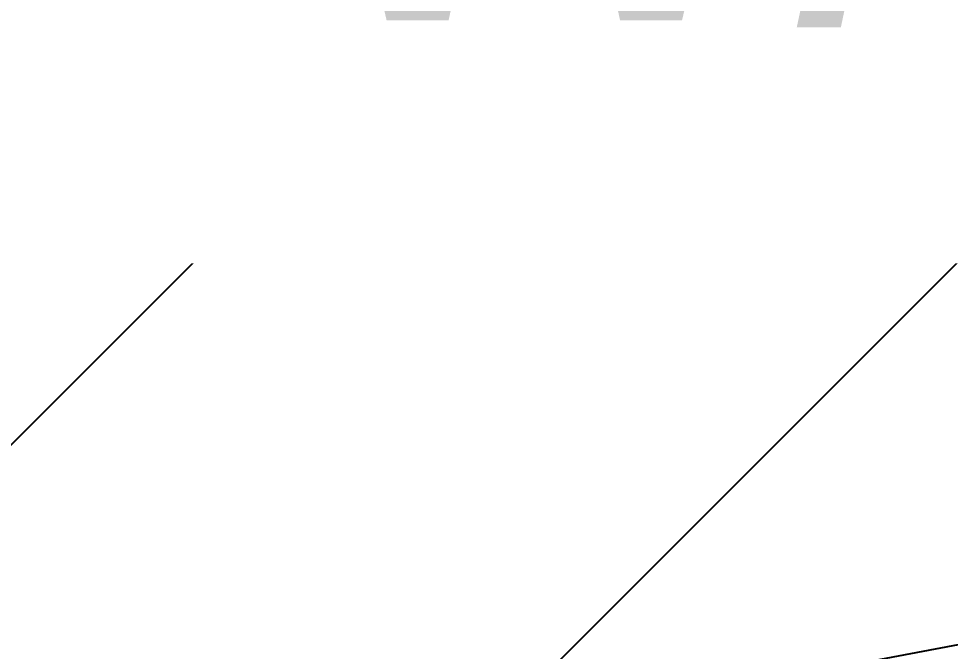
# Model space of a CAD drawing. Extents: x 407440 to 411585, y 6041728 to 6045069.
# Drawn here: x 410434.59 to 410453.75, y 6044326.04 to 6044339.05 of the extents above; entities that cross this region are included whole.
import ezdxf

# ---------------------------------------------------------------- set-up
doc = ezdxf.new("R2010")
doc.units = 0
doc.header["$LTSCALE"] = 5
doc.linetypes.add('foc-TIELINE', pattern=[1.875, 1.25, -0.625])
doc.layers.add('C-WS-T', color=13, linetype='Continuous', lineweight=9)
for name, color, linetype in [('P-BUFFER-PURPLE', 187, 'foc-TIELINE'), ('P-PROPOSED-EXISTING-H', 59, 'Continuous'), ('T-TIE', 201, 'foc-TIELINE')]:
    doc.layers.add(name, color=color, linetype=linetype)
doc.styles.add('80L', font='ARIALN.TTF', dxfattribs={"height": 10})

# ---------------------------------------------------------------- blocks, each defined once
blk = doc.blocks.new('P-RIG-877')
at = {"layer": 'T-TIE', "linetype": 'ByBlock', "lineweight": 25}
blk.add_lwpolyline([(-8.5302, 0.0459), (-8.5302, 1.1136), (-9.5405, 1.1136), (-9.5405, 0.0459), (-10.4589, 0.0459), (-10.4589, -8.0135), (-9.5405, -8.0135)], dxfattribs=at)

msp = doc.modelspace()

# ---------------------------------------------------------------- hatches: boundary and pattern name
at = {"layer": 'P-PROPOSED-EXISTING-H'}
h = msp.add_hatch(dxfattribs=at)
h.set_pattern_fill('ANSI31', color=256, scale=3.498392, style=0)
h.set_pattern_definition([(45, (-102.852, 2739.382), (-7.854113246, 7.854113246), [])])
edge = h.paths.add_edge_path()
edge.add_line((410849.565, 6043843.767), (410381.581, 6043755.258))
edge.add_line((410381.581, 6043755.258), (409934.712, 6043670.743))
edge.add_line((409934.712, 6043670.743), (409814.106, 6044308.44))
edge.add_line((409814.106, 6044308.44), (410263.945, 6044377.375))
edge.add_line((410263.945, 6044377.375), (410794.85, 6044458.734))
edge.add_line((410794.85, 6044458.734), (411169.273, 6044565.411))
edge.add_line((411169.273, 6044565.411), (411290.002, 6043927.065))
edge.add_line((411290.002, 6043927.065), (411039.067, 6043879.607))
edge.add_arc((410922.403, 6043977.554), 152.33, 241.43508, 319.98432, ccw=False)

# ---------------------------------------------------------------- linework, layer by layer
at = {"layer": 'P-BUFFER-PURPLE'}
msp.add_circle((410670.316, 6044396.422, -0.107), 250.434, dxfattribs=at)

# ---------------------------------------------------------------- block references
at = {"layer": 'T-TIE', "linetype": 'ByBlock', "xscale": 4.999999999955019, "yscale": 4.999999999955019, "zscale": 4.999999999955019, "rotation": 280.7096999997605}
msp.add_blockref('P-RIG-877', (410486.28, 6044279.077), dxfattribs=at)

# ---------------------------------------------------------------- next in the draw order: texts
at = {"layer": 'C-WS-T', "insert": (410469.05, 6044343.945), "char_height": 9.9954, "attachment_point": 5, "style": '80L', "bg_fill": 2}
msp.add_mtext_dynamic_manual_height_columns('W/C Future', width=58.13603, gutter_width=50, heights=[0], dxfattribs=at)

doc.saveas('drawing.dxf')
